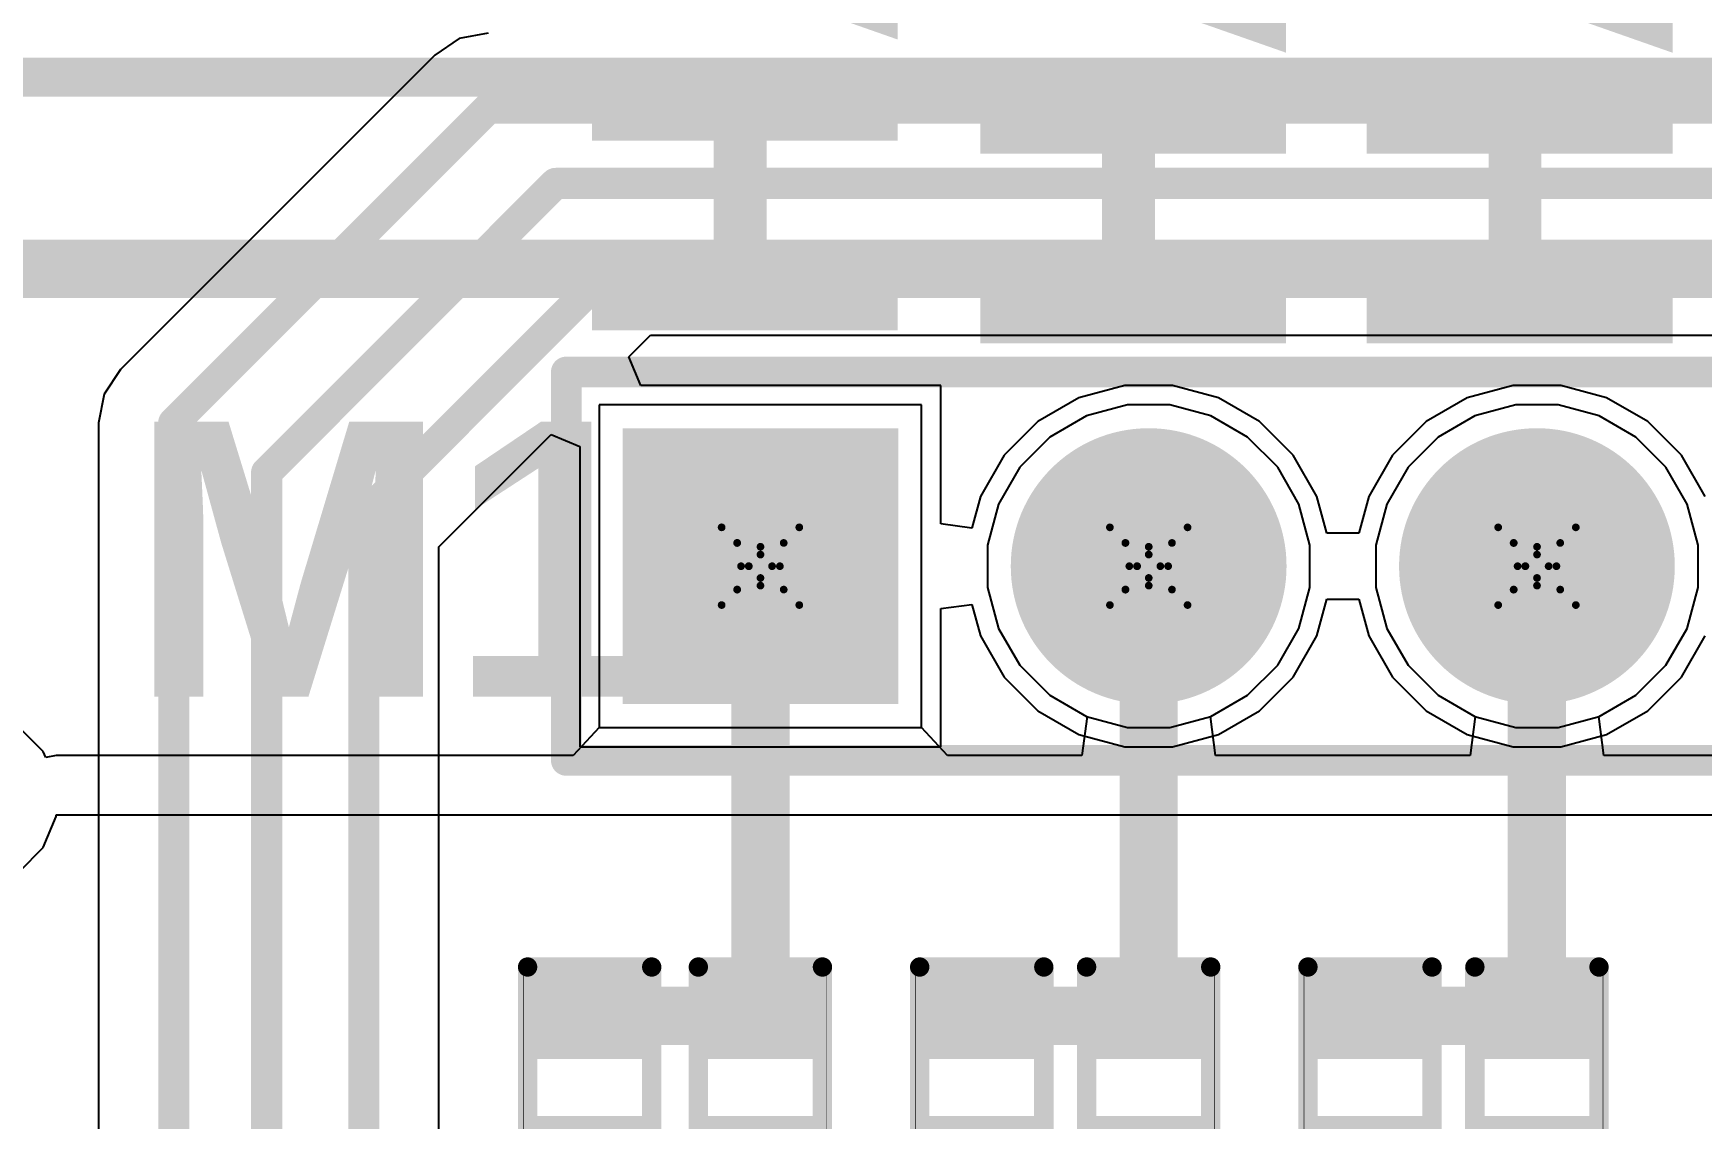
# Model space of a CAD drawing. Header units: inches. Extents: x 0 to 5379, y 0 to 5429.
# Drawn here: x 58.75 to 69.66, y 101.41 to 108.51 of the extents above; entities that cross this region are included whole.
import ezdxf

# ---------------------------------------------------------------- set-up
doc = ezdxf.new("R2010")
doc.units = ezdxf.units.IN
for name, color, linetype in [('Bottom Layer', 5, 'Continuous'), ('Bottom Solder', 6, 'Continuous'), ('Drill Drawing', 1, 'Continuous'), ('GND01', 16, 'Continuous'), ('GND02', 76, 'Continuous'), ('Multi-Layer', 9, 'Continuous'), ('Pad Holes', 156, 'Continuous'), ('PWR', 156, 'Continuous'), ('SIG 01', 90, 'Continuous'), ('Top Layer', 1, 'Continuous'), ('Top Overlay', 2, 'Continuous'), ('Top Paste', 8, 'Continuous'), ('Top Solder', 216, 'Continuous')]:
    doc.layers.add(name, color=color, linetype=linetype)
doc.styles.add('Arial_Bold', font='', dxfattribs={"height": 0.2})
doc.styles.get('Arial_Bold').set_extended_font_data('Arial', bold=True)

# ---------------------------------------------------------------- blocks, each defined once
blk = doc.blocks.new('R___0402_612')
at = {"layer": 'Top Layer'}
for points in [[(-0.699, -0.318), (-0.699, 0.318), (-0.241, 0.318), (-0.241, -0.318)], [(0.241, -0.318), (0.241, 0.318), (0.699, 0.318), (0.699, -0.318)]]:
    blk.add_hatch(color=1, dxfattribs=at).paths.add_polyline_path(points)
at = {"layer": 'Top Paste'}
for points in [[(-0.699, -0.318), (-0.699, 0.318), (-0.241, 0.318), (-0.241, -0.318)], [(0.241, -0.318), (0.241, 0.318), (0.699, 0.318), (0.699, -0.318)]]:
    blk.add_hatch(color=8, dxfattribs=at).paths.add_polyline_path(points)
at = {"layer": 'Top Solder'}
for points in [[(-0.754, -0.373), (-0.754, 0.373), (-0.186, 0.373), (-0.186, -0.373)], [(0.186, -0.373), (0.186, 0.373), (0.754, 0.373), (0.754, -0.373)]]:
    blk.add_hatch(color=216, dxfattribs=at).paths.add_polyline_path(points)
at = {"layer": 'Top Overlay'}
for points in [[(-0.787, 0.406, 0.127, 0.127, 0), (-0.787, -0.406, 0.127, 0.127, 0)], [(-0.787, 0.406, 0.127, 0.127, 0), (0.787, 0.406, 0.127, 0.127, 0)], [(0.787, 0.406, 0.127, 0.127, 0), (0.787, -0.406, 0.127, 0.127, 0)], [(-0.787, -0.406, 0.127, 0.127, 0), (0.787, -0.406, 0.127, 0.127, 0)], [(-0.813, -0.432, 0.00323, 0.00323, 0), (0.813, -0.432, 0.00323, 0.00323, 0)]]:
    blk.add_lwpolyline(points, format="xyseb", dxfattribs=at)
for points in [[(-0.819, 0.406, 0.0635, 0.0635, 1), (-0.756, 0.406, 0.0635, 0.0635, 1)], [(-0.819, 0.406, 0.0635, 0.0635, 1), (-0.756, 0.406, 0.0635, 0.0635, 1)], [(0.756, 0.406, 0.0635, 0.0635, 1), (0.819, 0.406, 0.0635, 0.0635, 1)], [(0.756, 0.406, 0.0635, 0.0635, 1), (0.819, 0.406, 0.0635, 0.0635, 1)], [(-0.819, -0.406, 0.0635, 0.0635, 1), (-0.756, -0.406, 0.0635, 0.0635, 1)], [(-0.819, -0.406, 0.0635, 0.0635, 1), (-0.756, -0.406, 0.0635, 0.0635, 1)], [(-0.814, -0.432, 0.00161, 0.00161, 1), (-0.812, -0.432, 0.00161, 0.00161, 1)], [(0.756, -0.406, 0.0635, 0.0635, 1), (0.819, -0.406, 0.0635, 0.0635, 1)], [(0.756, -0.406, 0.0635, 0.0635, 1), (0.819, -0.406, 0.0635, 0.0635, 1)], [(0.812, -0.432, 0.00161, 0.00161, 1), (0.814, -0.432, 0.00161, 0.00161, 1)]]:
    blk.add_lwpolyline(points, format="xyseb", close=True, dxfattribs=at)
blk = doc.blocks.new('R___0402_613')
at = {"layer": 'Top Layer'}
for points in [[(-0.699, -0.318), (-0.699, 0.318), (-0.241, 0.318), (-0.241, -0.318)], [(0.241, -0.318), (0.241, 0.318), (0.699, 0.318), (0.699, -0.318)]]:
    blk.add_hatch(color=1, dxfattribs=at).paths.add_polyline_path(points)
at = {"layer": 'Top Paste'}
for points in [[(-0.699, -0.318), (-0.699, 0.318), (-0.241, 0.318), (-0.241, -0.318)], [(0.241, -0.318), (0.241, 0.318), (0.699, 0.318), (0.699, -0.318)]]:
    blk.add_hatch(color=8, dxfattribs=at).paths.add_polyline_path(points)
at = {"layer": 'Top Solder'}
for points in [[(-0.754, -0.373), (-0.754, 0.373), (-0.186, 0.373), (-0.186, -0.373)], [(0.186, -0.373), (0.186, 0.373), (0.754, 0.373), (0.754, -0.373)]]:
    blk.add_hatch(color=216, dxfattribs=at).paths.add_polyline_path(points)
at = {"layer": 'Top Overlay'}
for points in [[(-0.787, 0.406, 0.127, 0.127, 0), (-0.787, -0.406, 0.127, 0.127, 0)], [(-0.787, 0.406, 0.127, 0.127, 0), (0.787, 0.406, 0.127, 0.127, 0)], [(0.787, 0.406, 0.127, 0.127, 0), (0.787, -0.406, 0.127, 0.127, 0)], [(-0.787, -0.406, 0.127, 0.127, 0), (0.787, -0.406, 0.127, 0.127, 0)], [(-0.813, -0.432, 0.00323, 0.00323, 0), (0.813, -0.432, 0.00323, 0.00323, 0)]]:
    blk.add_lwpolyline(points, format="xyseb", dxfattribs=at)
for points in [[(-0.819, 0.406, 0.0635, 0.0635, 1), (-0.756, 0.406, 0.0635, 0.0635, 1)], [(-0.819, 0.406, 0.0635, 0.0635, 1), (-0.756, 0.406, 0.0635, 0.0635, 1)], [(0.756, 0.406, 0.0635, 0.0635, 1), (0.819, 0.406, 0.0635, 0.0635, 1)], [(0.756, 0.406, 0.0635, 0.0635, 1), (0.819, 0.406, 0.0635, 0.0635, 1)], [(-0.819, -0.406, 0.0635, 0.0635, 1), (-0.756, -0.406, 0.0635, 0.0635, 1)], [(-0.819, -0.406, 0.0635, 0.0635, 1), (-0.756, -0.406, 0.0635, 0.0635, 1)], [(-0.814, -0.432, 0.00161, 0.00161, 1), (-0.812, -0.432, 0.00161, 0.00161, 1)], [(0.756, -0.406, 0.0635, 0.0635, 1), (0.819, -0.406, 0.0635, 0.0635, 1)], [(0.756, -0.406, 0.0635, 0.0635, 1), (0.819, -0.406, 0.0635, 0.0635, 1)], [(0.812, -0.432, 0.00161, 0.00161, 1), (0.814, -0.432, 0.00161, 0.00161, 1)]]:
    blk.add_lwpolyline(points, format="xyseb", close=True, dxfattribs=at)
blk = doc.blocks.new('R___0402_615')
at = {"layer": 'Top Layer'}
for points in [[(-0.699, -0.318), (-0.699, 0.318), (-0.241, 0.318), (-0.241, -0.318)], [(0.241, -0.318), (0.241, 0.318), (0.699, 0.318), (0.699, -0.318)]]:
    blk.add_hatch(color=1, dxfattribs=at).paths.add_polyline_path(points)
at = {"layer": 'Top Paste'}
for points in [[(-0.699, -0.318), (-0.699, 0.318), (-0.241, 0.318), (-0.241, -0.318)], [(0.241, -0.318), (0.241, 0.318), (0.699, 0.318), (0.699, -0.318)]]:
    blk.add_hatch(color=8, dxfattribs=at).paths.add_polyline_path(points)
at = {"layer": 'Top Solder'}
for points in [[(-0.754, -0.373), (-0.754, 0.373), (-0.186, 0.373), (-0.186, -0.373)], [(0.186, -0.373), (0.186, 0.373), (0.754, 0.373), (0.754, -0.373)]]:
    blk.add_hatch(color=216, dxfattribs=at).paths.add_polyline_path(points)
at = {"layer": 'Top Overlay'}
for points in [[(-0.787, 0.406, 0.127, 0.127, 0), (-0.787, -0.406, 0.127, 0.127, 0)], [(-0.787, 0.406, 0.127, 0.127, 0), (0.787, 0.406, 0.127, 0.127, 0)], [(0.787, 0.406, 0.127, 0.127, 0), (0.787, -0.406, 0.127, 0.127, 0)], [(-0.787, -0.406, 0.127, 0.127, 0), (0.787, -0.406, 0.127, 0.127, 0)], [(-0.813, -0.432, 0.00323, 0.00323, 0), (0.813, -0.432, 0.00323, 0.00323, 0)]]:
    blk.add_lwpolyline(points, format="xyseb", dxfattribs=at)
for points in [[(-0.819, 0.406, 0.0635, 0.0635, 1), (-0.756, 0.406, 0.0635, 0.0635, 1)], [(-0.819, 0.406, 0.0635, 0.0635, 1), (-0.756, 0.406, 0.0635, 0.0635, 1)], [(0.756, 0.406, 0.0635, 0.0635, 1), (0.819, 0.406, 0.0635, 0.0635, 1)], [(0.756, 0.406, 0.0635, 0.0635, 1), (0.819, 0.406, 0.0635, 0.0635, 1)], [(-0.819, -0.406, 0.0635, 0.0635, 1), (-0.756, -0.406, 0.0635, 0.0635, 1)], [(-0.819, -0.406, 0.0635, 0.0635, 1), (-0.756, -0.406, 0.0635, 0.0635, 1)], [(-0.814, -0.432, 0.00161, 0.00161, 1), (-0.812, -0.432, 0.00161, 0.00161, 1)], [(0.756, -0.406, 0.0635, 0.0635, 1), (0.819, -0.406, 0.0635, 0.0635, 1)], [(0.756, -0.406, 0.0635, 0.0635, 1), (0.819, -0.406, 0.0635, 0.0635, 1)], [(0.812, -0.432, 0.00161, 0.00161, 1), (0.814, -0.432, 0.00161, 0.00161, 1)]]:
    blk.add_lwpolyline(points, format="xyseb", close=True, dxfattribs=at)
blk = doc.blocks.new('R___0402_617')
at = {"layer": 'Top Layer'}
for points in [[(-0.699, -0.318), (-0.699, 0.317), (-0.241, 0.317), (-0.241, -0.318)], [(0.241, -0.318), (0.241, 0.317), (0.699, 0.317), (0.699, -0.318)]]:
    blk.add_hatch(color=1, dxfattribs=at).paths.add_polyline_path(points)
at = {"layer": 'Top Paste'}
for points in [[(-0.699, -0.318), (-0.699, 0.317), (-0.241, 0.317), (-0.241, -0.318)], [(0.241, -0.318), (0.241, 0.317), (0.699, 0.317), (0.699, -0.318)]]:
    blk.add_hatch(color=8, dxfattribs=at).paths.add_polyline_path(points)
at = {"layer": 'Top Solder'}
for points in [[(-0.754, -0.373), (-0.754, 0.373), (-0.186, 0.373), (-0.186, -0.373)], [(0.186, -0.373), (0.186, 0.373), (0.754, 0.373), (0.754, -0.373)]]:
    blk.add_hatch(color=216, dxfattribs=at).paths.add_polyline_path(points)
at = {"layer": 'Top Overlay'}
for points in [[(-0.787, -0.406, 0.127, 0.127, 0), (-0.787, 0.406, 0.127, 0.127, 0)], [(0.787, 0.406, 0.127, 0.127, 0), (-0.787, 0.406, 0.127, 0.127, 0)], [(0.787, -0.406, 0.127, 0.127, 0), (0.787, 0.406, 0.127, 0.127, 0)], [(0.787, -0.406, 0.127, 0.127, 0), (-0.787, -0.406, 0.127, 0.127, 0)], [(0.813, -0.432, 0.00323, 0.00323, 0), (-0.813, -0.432, 0.00323, 0.00323, 0)]]:
    blk.add_lwpolyline(points, format="xyseb", dxfattribs=at)
for points in [[(-0.819, 0.406, 0.0635, 0.0635, 1), (-0.756, 0.406, 0.0635, 0.0635, 1)], [(-0.819, 0.406, 0.0635, 0.0635, 1), (-0.756, 0.406, 0.0635, 0.0635, 1)], [(0.756, 0.406, 0.0635, 0.0635, 1), (0.819, 0.406, 0.0635, 0.0635, 1)], [(0.756, 0.406, 0.0635, 0.0635, 1), (0.819, 0.406, 0.0635, 0.0635, 1)], [(-0.819, -0.406, 0.0635, 0.0635, 1), (-0.756, -0.406, 0.0635, 0.0635, 1)], [(-0.819, -0.406, 0.0635, 0.0635, 1), (-0.756, -0.406, 0.0635, 0.0635, 1)], [(-0.814, -0.432, 0.00161, 0.00161, 1), (-0.812, -0.432, 0.00161, 0.00161, 1)], [(0.756, -0.406, 0.0635, 0.0635, 1), (0.819, -0.406, 0.0635, 0.0635, 1)], [(0.756, -0.406, 0.0635, 0.0635, 1), (0.819, -0.406, 0.0635, 0.0635, 1)], [(0.812, -0.432, 0.00161, 0.00161, 1), (0.814, -0.432, 0.00161, 0.00161, 1)]]:
    blk.add_lwpolyline(points, format="xyseb", close=True, dxfattribs=at)
blk = doc.blocks.new('R___0402_618')
at = {"layer": 'Top Layer'}
for points in [[(-0.699, -0.318), (-0.699, 0.317), (-0.241, 0.317), (-0.241, -0.318)], [(0.241, -0.318), (0.241, 0.317), (0.699, 0.317), (0.699, -0.318)]]:
    blk.add_hatch(color=1, dxfattribs=at).paths.add_polyline_path(points)
at = {"layer": 'Top Paste'}
for points in [[(-0.699, -0.318), (-0.699, 0.317), (-0.241, 0.317), (-0.241, -0.318)], [(0.241, -0.318), (0.241, 0.317), (0.699, 0.317), (0.699, -0.318)]]:
    blk.add_hatch(color=8, dxfattribs=at).paths.add_polyline_path(points)
at = {"layer": 'Top Solder'}
for points in [[(-0.754, -0.373), (-0.754, 0.373), (-0.186, 0.373), (-0.186, -0.373)], [(0.186, -0.373), (0.186, 0.373), (0.754, 0.373), (0.754, -0.373)]]:
    blk.add_hatch(color=216, dxfattribs=at).paths.add_polyline_path(points)
at = {"layer": 'Top Overlay'}
for points in [[(-0.787, -0.406, 0.127, 0.127, 0), (-0.787, 0.406, 0.127, 0.127, 0)], [(0.787, 0.406, 0.127, 0.127, 0), (-0.787, 0.406, 0.127, 0.127, 0)], [(0.787, -0.406, 0.127, 0.127, 0), (0.787, 0.406, 0.127, 0.127, 0)], [(0.787, -0.406, 0.127, 0.127, 0), (-0.787, -0.406, 0.127, 0.127, 0)], [(0.813, -0.432, 0.00323, 0.00323, 0), (-0.813, -0.432, 0.00323, 0.00323, 0)]]:
    blk.add_lwpolyline(points, format="xyseb", dxfattribs=at)
for points in [[(-0.819, 0.406, 0.0635, 0.0635, 1), (-0.756, 0.406, 0.0635, 0.0635, 1)], [(-0.819, 0.406, 0.0635, 0.0635, 1), (-0.756, 0.406, 0.0635, 0.0635, 1)], [(0.756, 0.406, 0.0635, 0.0635, 1), (0.819, 0.406, 0.0635, 0.0635, 1)], [(0.756, 0.406, 0.0635, 0.0635, 1), (0.819, 0.406, 0.0635, 0.0635, 1)], [(-0.819, -0.406, 0.0635, 0.0635, 1), (-0.756, -0.406, 0.0635, 0.0635, 1)], [(-0.819, -0.406, 0.0635, 0.0635, 1), (-0.756, -0.406, 0.0635, 0.0635, 1)], [(-0.814, -0.432, 0.00161, 0.00161, 1), (-0.812, -0.432, 0.00161, 0.00161, 1)], [(0.756, -0.406, 0.0635, 0.0635, 1), (0.819, -0.406, 0.0635, 0.0635, 1)], [(0.756, -0.406, 0.0635, 0.0635, 1), (0.819, -0.406, 0.0635, 0.0635, 1)], [(0.812, -0.432, 0.00161, 0.00161, 1), (0.814, -0.432, 0.00161, 0.00161, 1)]]:
    blk.add_lwpolyline(points, format="xyseb", close=True, dxfattribs=at)
blk = doc.blocks.new('R___0402_619')
at = {"layer": 'Top Layer'}
for points in [[(-0.699, -0.318), (-0.699, 0.317), (-0.241, 0.317), (-0.241, -0.318)], [(0.241, -0.318), (0.241, 0.317), (0.699, 0.317), (0.699, -0.318)]]:
    blk.add_hatch(color=1, dxfattribs=at).paths.add_polyline_path(points)
at = {"layer": 'Top Paste'}
for points in [[(-0.699, -0.318), (-0.699, 0.317), (-0.241, 0.317), (-0.241, -0.318)], [(0.241, -0.318), (0.241, 0.317), (0.699, 0.317), (0.699, -0.318)]]:
    blk.add_hatch(color=8, dxfattribs=at).paths.add_polyline_path(points)
at = {"layer": 'Top Solder'}
for points in [[(-0.754, -0.373), (-0.754, 0.373), (-0.186, 0.373), (-0.186, -0.373)], [(0.186, -0.373), (0.186, 0.373), (0.754, 0.373), (0.754, -0.373)]]:
    blk.add_hatch(color=216, dxfattribs=at).paths.add_polyline_path(points)
at = {"layer": 'Top Overlay'}
for points in [[(-0.787, -0.406, 0.127, 0.127, 0), (-0.787, 0.406, 0.127, 0.127, 0)], [(0.787, 0.406, 0.127, 0.127, 0), (-0.787, 0.406, 0.127, 0.127, 0)], [(0.787, -0.406, 0.127, 0.127, 0), (0.787, 0.406, 0.127, 0.127, 0)], [(0.787, -0.406, 0.127, 0.127, 0), (-0.787, -0.406, 0.127, 0.127, 0)], [(0.813, -0.432, 0.00323, 0.00323, 0), (-0.813, -0.432, 0.00323, 0.00323, 0)]]:
    blk.add_lwpolyline(points, format="xyseb", dxfattribs=at)
for points in [[(-0.819, 0.406, 0.0635, 0.0635, 1), (-0.756, 0.406, 0.0635, 0.0635, 1)], [(-0.819, 0.406, 0.0635, 0.0635, 1), (-0.756, 0.406, 0.0635, 0.0635, 1)], [(0.756, 0.406, 0.0635, 0.0635, 1), (0.819, 0.406, 0.0635, 0.0635, 1)], [(0.756, 0.406, 0.0635, 0.0635, 1), (0.819, 0.406, 0.0635, 0.0635, 1)], [(-0.819, -0.406, 0.0635, 0.0635, 1), (-0.756, -0.406, 0.0635, 0.0635, 1)], [(-0.819, -0.406, 0.0635, 0.0635, 1), (-0.756, -0.406, 0.0635, 0.0635, 1)], [(-0.814, -0.432, 0.00161, 0.00161, 1), (-0.812, -0.432, 0.00161, 0.00161, 1)], [(0.756, -0.406, 0.0635, 0.0635, 1), (0.819, -0.406, 0.0635, 0.0635, 1)], [(0.756, -0.406, 0.0635, 0.0635, 1), (0.819, -0.406, 0.0635, 0.0635, 1)], [(0.812, -0.432, 0.00161, 0.00161, 1), (0.814, -0.432, 0.00161, 0.00161, 1)]]:
    blk.add_lwpolyline(points, format="xyseb", close=True, dxfattribs=at)
blk = doc.blocks.new('HDR1X5__822')
at = {"layer": 'Bottom Layer'}
blk.add_hatch(color=5, dxfattribs=at).paths.add_polyline_path([(-0.8, 0.8), (0.8, 0.8), (0.8, -0.8), (-0.8, -0.8)])
h = blk.add_hatch(color=5, dxfattribs=at)
edge = h.paths.add_edge_path()
edge.add_arc((2.54, 0), 0.8, 0, 360)
h = blk.add_hatch(color=5, dxfattribs=at)
edge = h.paths.add_edge_path()
edge.add_arc((5.08, 0), 0.8, 0, 360)
at = {"layer": 'Bottom Solder'}
blk.add_hatch(color=6, dxfattribs=at).paths.add_polyline_path([(-0.902, 0.902), (0.902, 0.902), (0.902, -0.902), (-0.902, -0.902)])
h = blk.add_hatch(color=6, dxfattribs=at)
edge = h.paths.add_edge_path()
edge.add_arc((2.54, 0), 0.902, 0, 360)
h = blk.add_hatch(color=6, dxfattribs=at)
edge = h.paths.add_edge_path()
edge.add_arc((5.08, 0), 0.902, 0, 360)
at = {"layer": 'GND01'}
blk.add_hatch(color=16, dxfattribs=at).paths.add_polyline_path([(-0.8, 0.8), (0.8, 0.8), (0.8, -0.8), (-0.8, -0.8)])
h = blk.add_hatch(color=16, dxfattribs=at)
edge = h.paths.add_edge_path()
edge.add_arc((2.54, 0), 0.8, 0, 360)
h = blk.add_hatch(color=16, dxfattribs=at)
edge = h.paths.add_edge_path()
edge.add_arc((5.08, 0), 0.8, 0, 360)
at = {"layer": 'GND02'}
blk.add_hatch(color=76, dxfattribs=at).paths.add_polyline_path([(-0.8, 0.8), (0.8, 0.8), (0.8, -0.8), (-0.8, -0.8)])
h = blk.add_hatch(color=76, dxfattribs=at)
edge = h.paths.add_edge_path()
edge.add_arc((2.54, 0), 0.8, 0, 360)
h = blk.add_hatch(color=76, dxfattribs=at)
edge = h.paths.add_edge_path()
edge.add_arc((5.08, 0), 0.8, 0, 360)
at = {"layer": 'Multi-Layer'}
blk.add_hatch(color=9, dxfattribs=at).paths.add_polyline_path([(-0.8, 0.8), (0.8, 0.8), (0.8, -0.8), (-0.8, -0.8)])
h = blk.add_hatch(color=9, dxfattribs=at)
edge = h.paths.add_edge_path()
edge.add_arc((2.54, 0), 0.8, 0, 360)
h = blk.add_hatch(color=9, dxfattribs=at)
edge = h.paths.add_edge_path()
edge.add_arc((5.08, 0), 0.8, 0, 360)
at = {"layer": 'Pad Holes'}
h = blk.add_hatch(color=7, dxfattribs=at)
edge = h.paths.add_edge_path()
edge.add_arc((0, 0), 0.475, 0, 360)
h = blk.add_hatch(color=7, dxfattribs=at)
edge = h.paths.add_edge_path()
edge.add_arc((2.54, 0), 0.475, 0, 360)
h = blk.add_hatch(color=7, dxfattribs=at)
edge = h.paths.add_edge_path()
edge.add_arc((5.08, 0), 0.475, 0, 360)
at = {"layer": 'PWR'}
blk.add_hatch(color=156, dxfattribs=at).paths.add_polyline_path([(-0.8, 0.8), (0.8, 0.8), (0.8, -0.8), (-0.8, -0.8)])
h = blk.add_hatch(color=156, dxfattribs=at)
edge = h.paths.add_edge_path()
edge.add_arc((2.54, 0), 0.8, 0, 360)
h = blk.add_hatch(color=156, dxfattribs=at)
edge = h.paths.add_edge_path()
edge.add_arc((5.08, 0), 0.8, 0, 360)
at = {"layer": 'SIG 01'}
blk.add_hatch(color=90, dxfattribs=at).paths.add_polyline_path([(-0.8, 0.8), (0.8, 0.8), (0.8, -0.8), (-0.8, -0.8)])
h = blk.add_hatch(color=90, dxfattribs=at)
edge = h.paths.add_edge_path()
edge.add_arc((2.54, 0), 0.8, 0, 360)
h = blk.add_hatch(color=90, dxfattribs=at)
edge = h.paths.add_edge_path()
edge.add_arc((5.08, 0), 0.8, 0, 360)
at = {"layer": 'Top Layer'}
blk.add_hatch(color=1, dxfattribs=at).paths.add_polyline_path([(-0.8, 0.8), (0.8, 0.8), (0.8, -0.8), (-0.8, -0.8)])
h = blk.add_hatch(color=1, dxfattribs=at)
edge = h.paths.add_edge_path()
edge.add_arc((2.54, 0), 0.8, 0, 360)
h = blk.add_hatch(color=1, dxfattribs=at)
edge = h.paths.add_edge_path()
edge.add_arc((5.08, 0), 0.8, 0, 360)
at = {"layer": 'Top Solder'}
blk.add_hatch(color=216, dxfattribs=at).paths.add_polyline_path([(-0.902, 0.902), (0.902, 0.902), (0.902, -0.902), (-0.902, -0.902)])
h = blk.add_hatch(color=216, dxfattribs=at)
edge = h.paths.add_edge_path()
edge.add_arc((2.54, 0), 0.902, 0, 360)
h = blk.add_hatch(color=216, dxfattribs=at)
edge = h.paths.add_edge_path()
edge.add_arc((5.08, 0), 0.902, 0, 360)
at = {"layer": 'Top Overlay'}
for points in [[(-1.27, -1.27, 0.2, 0.2, 0), (-1.27, 1.27, 0.2, 0.2, 0)], [(-1.27, 1.27, 0.2, 0.2, 0), (11.43, 1.27, 0.2, 0.2, 0)], [(-1.27, -1.27, 0.2, 0.2, 0), (11.43, -1.27, 0.2, 0.2, 0)]]:
    blk.add_lwpolyline(points, format="xyseb", dxfattribs=at)
for points in [[(-1.32, 1.27, 0.1, 0.1, 1), (-1.22, 1.27, 0.1, 0.1, 1)], [(-1.32, 1.27, 0.1, 0.1, 1), (-1.22, 1.27, 0.1, 0.1, 1)], [(-1.32, -1.27, 0.1, 0.1, 1), (-1.22, -1.27, 0.1, 0.1, 1)], [(-1.32, -1.27, 0.1, 0.1, 1), (-1.22, -1.27, 0.1, 0.1, 1)]]:
    blk.add_lwpolyline(points, format="xyseb", close=True, dxfattribs=at)

msp = doc.modelspace()

# ---------------------------------------------------------------- linework, layer by layer
at = {"layer": 'Bottom Layer'}
for p, q in [((64.558, 106.08), (62.45, 106.08)), ((62.45, 106.08), (62.45, 103.972)), ((64.558, 103.972), (64.558, 106.08)), ((65.637, 106.008), (65.397, 105.869)), ((65.905, 106.08), (65.637, 106.008)), ((66.183, 106.08), (65.905, 106.08)), ((66.451, 106.008), (66.183, 106.08)), ((66.691, 105.869), (66.451, 106.008)), ((68.177, 106.008), (67.937, 105.869)), ((68.445, 106.08), (68.177, 106.008)), ((68.723, 106.08), (68.445, 106.08)), ((68.991, 106.008), (68.723, 106.08)), ((69.231, 105.869), (68.991, 106.008)), ((65.397, 105.869), (65.201, 105.673)), ((66.888, 105.673), (66.691, 105.869)), ((67.937, 105.869), (67.741, 105.673)), ((69.428, 105.673), (69.231, 105.869)), ((65.201, 105.673), (65.062, 105.432)), ((67.026, 105.432), (66.888, 105.673)), ((67.741, 105.673), (67.602, 105.432)), ((69.566, 105.432), (69.428, 105.673)), ((65.062, 105.432), (64.99, 105.164)), ((67.098, 105.164), (67.026, 105.432)), ((67.602, 105.432), (67.53, 105.164)), ((69.638, 105.164), (69.566, 105.432)), ((64.99, 105.164), (64.99, 104.887)), ((67.098, 104.887), (67.098, 105.164)), ((67.53, 105.164), (67.53, 104.887)), ((69.638, 104.887), (69.638, 105.164)), ((64.99, 104.887), (65.062, 104.619)), ((67.026, 104.619), (67.098, 104.887)), ((67.53, 104.887), (67.602, 104.619)), ((69.566, 104.619), (69.638, 104.887)), ((65.062, 104.619), (65.201, 104.378)), ((66.888, 104.378), (67.026, 104.619)), ((67.602, 104.619), (67.741, 104.378)), ((69.428, 104.378), (69.566, 104.619)), ((65.201, 104.378), (65.397, 104.182)), ((66.691, 104.182), (66.888, 104.378)), ((67.741, 104.378), (67.937, 104.182)), ((69.231, 104.182), (69.428, 104.378)), ((65.397, 104.182), (65.637, 104.043)), ((66.451, 104.043), (66.691, 104.182)), ((67.937, 104.182), (68.177, 104.043)), ((68.991, 104.043), (69.231, 104.182)), ((65.637, 104.043), (65.905, 103.972)), ((66.183, 103.972), (66.451, 104.043)), ((68.177, 104.043), (68.445, 103.972)), ((68.723, 103.972), (68.991, 104.043)), ((62.45, 103.972), (64.558, 103.972)), ((65.905, 103.972), (66.183, 103.972)), ((68.445, 103.972), (68.723, 103.972))]:
    msp.add_line(p, q, dxfattribs=at)
at = {"layer": 'Drill Drawing'}
for points in [[(63.25, 105.28, 0.0508, 0.0508, 0), (63.504, 105.153, 0.0508, 0.0508, 0)], [(63.25, 105.28, 0.0508, 0.0508, 0), (63.377, 105.026, 0.0508, 0.0508, 0)], [(63.504, 105.153, 0.0508, 0.0508, 0), (63.758, 105.28, 0.0508, 0.0508, 0)], [(63.631, 105.026, 0.0508, 0.0508, 0), (63.758, 105.28, 0.0508, 0.0508, 0)], [(65.79, 105.28, 0.0508, 0.0508, 0), (66.044, 105.153, 0.0508, 0.0508, 0)], [(65.79, 105.28, 0.0508, 0.0508, 0), (65.917, 105.026, 0.0508, 0.0508, 0)], [(66.044, 105.153, 0.0508, 0.0508, 0), (66.298, 105.28, 0.0508, 0.0508, 0)], [(66.171, 105.026, 0.0508, 0.0508, 0), (66.298, 105.28, 0.0508, 0.0508, 0)], [(68.33, 105.28, 0.0508, 0.0508, 0), (68.584, 105.153, 0.0508, 0.0508, 0)], [(68.33, 105.28, 0.0508, 0.0508, 0), (68.457, 105.026, 0.0508, 0.0508, 0)], [(68.584, 105.153, 0.0508, 0.0508, 0), (68.838, 105.28, 0.0508, 0.0508, 0)], [(68.711, 105.026, 0.0508, 0.0508, 0), (68.838, 105.28, 0.0508, 0.0508, 0)], [(63.352, 105.178, 0.0508, 0.0508, 0), (63.504, 105.102, 0.0508, 0.0508, 0)], [(63.352, 105.178, 0.0508, 0.0508, 0), (63.428, 105.026, 0.0508, 0.0508, 0)], [(63.504, 105.102, 0.0508, 0.0508, 0), (63.657, 105.178, 0.0508, 0.0508, 0)], [(63.58, 105.026, 0.0508, 0.0508, 0), (63.657, 105.178, 0.0508, 0.0508, 0)], [(65.892, 105.178, 0.0508, 0.0508, 0), (66.044, 105.102, 0.0508, 0.0508, 0)], [(65.892, 105.178, 0.0508, 0.0508, 0), (65.968, 105.026, 0.0508, 0.0508, 0)], [(66.044, 105.102, 0.0508, 0.0508, 0), (66.197, 105.178, 0.0508, 0.0508, 0)], [(66.12, 105.026, 0.0508, 0.0508, 0), (66.197, 105.178, 0.0508, 0.0508, 0)], [(68.432, 105.178, 0.0508, 0.0508, 0), (68.584, 105.102, 0.0508, 0.0508, 0)], [(68.432, 105.178, 0.0508, 0.0508, 0), (68.508, 105.026, 0.0508, 0.0508, 0)], [(68.584, 105.102, 0.0508, 0.0508, 0), (68.737, 105.178, 0.0508, 0.0508, 0)], [(68.66, 105.026, 0.0508, 0.0508, 0), (68.737, 105.178, 0.0508, 0.0508, 0)], [(63.25, 104.772, 0.0508, 0.0508, 0), (63.377, 105.026, 0.0508, 0.0508, 0)], [(63.352, 104.873, 0.0508, 0.0508, 0), (63.428, 105.026, 0.0508, 0.0508, 0)], [(63.58, 105.026, 0.0508, 0.0508, 0), (63.657, 104.873, 0.0508, 0.0508, 0)], [(63.631, 105.026, 0.0508, 0.0508, 0), (63.758, 104.772, 0.0508, 0.0508, 0)], [(65.79, 104.772, 0.0508, 0.0508, 0), (65.917, 105.026, 0.0508, 0.0508, 0)], [(65.892, 104.873, 0.0508, 0.0508, 0), (65.968, 105.026, 0.0508, 0.0508, 0)], [(66.12, 105.026, 0.0508, 0.0508, 0), (66.197, 104.873, 0.0508, 0.0508, 0)], [(66.171, 105.026, 0.0508, 0.0508, 0), (66.298, 104.772, 0.0508, 0.0508, 0)], [(68.33, 104.772, 0.0508, 0.0508, 0), (68.457, 105.026, 0.0508, 0.0508, 0)], [(68.432, 104.873, 0.0508, 0.0508, 0), (68.508, 105.026, 0.0508, 0.0508, 0)], [(68.66, 105.026, 0.0508, 0.0508, 0), (68.737, 104.873, 0.0508, 0.0508, 0)], [(68.711, 105.026, 0.0508, 0.0508, 0), (68.838, 104.772, 0.0508, 0.0508, 0)], [(63.25, 104.772, 0.0508, 0.0508, 0), (63.504, 104.899, 0.0508, 0.0508, 0)], [(63.352, 104.873, 0.0508, 0.0508, 0), (63.504, 104.949, 0.0508, 0.0508, 0)], [(63.504, 104.949, 0.0508, 0.0508, 0), (63.657, 104.873, 0.0508, 0.0508, 0)], [(63.504, 104.899, 0.0508, 0.0508, 0), (63.758, 104.772, 0.0508, 0.0508, 0)], [(65.79, 104.772, 0.0508, 0.0508, 0), (66.044, 104.899, 0.0508, 0.0508, 0)], [(65.892, 104.873, 0.0508, 0.0508, 0), (66.044, 104.949, 0.0508, 0.0508, 0)], [(66.044, 104.949, 0.0508, 0.0508, 0), (66.197, 104.873, 0.0508, 0.0508, 0)], [(66.044, 104.899, 0.0508, 0.0508, 0), (66.298, 104.772, 0.0508, 0.0508, 0)], [(68.33, 104.772, 0.0508, 0.0508, 0), (68.584, 104.899, 0.0508, 0.0508, 0)], [(68.432, 104.873, 0.0508, 0.0508, 0), (68.584, 104.949, 0.0508, 0.0508, 0)], [(68.584, 104.949, 0.0508, 0.0508, 0), (68.737, 104.873, 0.0508, 0.0508, 0)], [(68.584, 104.899, 0.0508, 0.0508, 0), (68.838, 104.772, 0.0508, 0.0508, 0)]]:
    msp.add_lwpolyline(points, format="xyseb", dxfattribs=at)
for points in [[(63.238, 105.28, 0.0254, 0.0254, 1), (63.263, 105.28, 0.0254, 0.0254, 1)], [(63.238, 105.28, 0.0254, 0.0254, 1), (63.263, 105.28, 0.0254, 0.0254, 1)], [(63.746, 105.28, 0.0254, 0.0254, 1), (63.771, 105.28, 0.0254, 0.0254, 1)], [(63.746, 105.28, 0.0254, 0.0254, 1), (63.771, 105.28, 0.0254, 0.0254, 1)], [(65.778, 105.28, 0.0254, 0.0254, 1), (65.803, 105.28, 0.0254, 0.0254, 1)], [(65.778, 105.28, 0.0254, 0.0254, 1), (65.803, 105.28, 0.0254, 0.0254, 1)], [(66.286, 105.28, 0.0254, 0.0254, 1), (66.311, 105.28, 0.0254, 0.0254, 1)], [(66.286, 105.28, 0.0254, 0.0254, 1), (66.311, 105.28, 0.0254, 0.0254, 1)], [(68.318, 105.28, 0.0254, 0.0254, 1), (68.343, 105.28, 0.0254, 0.0254, 1)], [(68.318, 105.28, 0.0254, 0.0254, 1), (68.343, 105.28, 0.0254, 0.0254, 1)], [(68.826, 105.28, 0.0254, 0.0254, 1), (68.851, 105.28, 0.0254, 0.0254, 1)], [(68.826, 105.28, 0.0254, 0.0254, 1), (68.851, 105.28, 0.0254, 0.0254, 1)], [(63.339, 105.178, 0.0254, 0.0254, 1), (63.365, 105.178, 0.0254, 0.0254, 1)], [(63.339, 105.178, 0.0254, 0.0254, 1), (63.365, 105.178, 0.0254, 0.0254, 1)], [(63.492, 105.153, 0.0254, 0.0254, 1), (63.517, 105.153, 0.0254, 0.0254, 1)], [(63.492, 105.153, 0.0254, 0.0254, 1), (63.517, 105.153, 0.0254, 0.0254, 1)], [(63.492, 105.102, 0.0254, 0.0254, 1), (63.517, 105.102, 0.0254, 0.0254, 1)], [(63.492, 105.102, 0.0254, 0.0254, 1), (63.517, 105.102, 0.0254, 0.0254, 1)], [(63.644, 105.178, 0.0254, 0.0254, 1), (63.669, 105.178, 0.0254, 0.0254, 1)], [(63.644, 105.178, 0.0254, 0.0254, 1), (63.669, 105.178, 0.0254, 0.0254, 1)], [(65.879, 105.178, 0.0254, 0.0254, 1), (65.905, 105.178, 0.0254, 0.0254, 1)], [(65.879, 105.178, 0.0254, 0.0254, 1), (65.905, 105.178, 0.0254, 0.0254, 1)], [(66.032, 105.153, 0.0254, 0.0254, 1), (66.057, 105.153, 0.0254, 0.0254, 1)], [(66.032, 105.153, 0.0254, 0.0254, 1), (66.057, 105.153, 0.0254, 0.0254, 1)], [(66.032, 105.102, 0.0254, 0.0254, 1), (66.057, 105.102, 0.0254, 0.0254, 1)], [(66.032, 105.102, 0.0254, 0.0254, 1), (66.057, 105.102, 0.0254, 0.0254, 1)], [(66.184, 105.178, 0.0254, 0.0254, 1), (66.209, 105.178, 0.0254, 0.0254, 1)], [(66.184, 105.178, 0.0254, 0.0254, 1), (66.209, 105.178, 0.0254, 0.0254, 1)], [(68.419, 105.178, 0.0254, 0.0254, 1), (68.445, 105.178, 0.0254, 0.0254, 1)], [(68.419, 105.178, 0.0254, 0.0254, 1), (68.445, 105.178, 0.0254, 0.0254, 1)], [(68.572, 105.153, 0.0254, 0.0254, 1), (68.597, 105.153, 0.0254, 0.0254, 1)], [(68.572, 105.153, 0.0254, 0.0254, 1), (68.597, 105.153, 0.0254, 0.0254, 1)], [(68.572, 105.102, 0.0254, 0.0254, 1), (68.597, 105.102, 0.0254, 0.0254, 1)], [(68.572, 105.102, 0.0254, 0.0254, 1), (68.597, 105.102, 0.0254, 0.0254, 1)], [(68.724, 105.178, 0.0254, 0.0254, 1), (68.749, 105.178, 0.0254, 0.0254, 1)], [(68.724, 105.178, 0.0254, 0.0254, 1), (68.749, 105.178, 0.0254, 0.0254, 1)], [(63.365, 105.026, 0.0254, 0.0254, 1), (63.39, 105.026, 0.0254, 0.0254, 1)], [(63.365, 105.026, 0.0254, 0.0254, 1), (63.39, 105.026, 0.0254, 0.0254, 1)], [(63.415, 105.026, 0.0254, 0.0254, 1), (63.441, 105.026, 0.0254, 0.0254, 1)], [(63.415, 105.026, 0.0254, 0.0254, 1), (63.441, 105.026, 0.0254, 0.0254, 1)], [(63.568, 105.026, 0.0254, 0.0254, 1), (63.593, 105.026, 0.0254, 0.0254, 1)], [(63.568, 105.026, 0.0254, 0.0254, 1), (63.593, 105.026, 0.0254, 0.0254, 1)], [(63.619, 105.026, 0.0254, 0.0254, 1), (63.644, 105.026, 0.0254, 0.0254, 1)], [(63.619, 105.026, 0.0254, 0.0254, 1), (63.644, 105.026, 0.0254, 0.0254, 1)], [(65.905, 105.026, 0.0254, 0.0254, 1), (65.93, 105.026, 0.0254, 0.0254, 1)], [(65.905, 105.026, 0.0254, 0.0254, 1), (65.93, 105.026, 0.0254, 0.0254, 1)], [(65.955, 105.026, 0.0254, 0.0254, 1), (65.981, 105.026, 0.0254, 0.0254, 1)], [(65.955, 105.026, 0.0254, 0.0254, 1), (65.981, 105.026, 0.0254, 0.0254, 1)], [(66.108, 105.026, 0.0254, 0.0254, 1), (66.133, 105.026, 0.0254, 0.0254, 1)], [(66.108, 105.026, 0.0254, 0.0254, 1), (66.133, 105.026, 0.0254, 0.0254, 1)], [(66.159, 105.026, 0.0254, 0.0254, 1), (66.184, 105.026, 0.0254, 0.0254, 1)], [(66.159, 105.026, 0.0254, 0.0254, 1), (66.184, 105.026, 0.0254, 0.0254, 1)], [(68.445, 105.026, 0.0254, 0.0254, 1), (68.47, 105.026, 0.0254, 0.0254, 1)], [(68.445, 105.026, 0.0254, 0.0254, 1), (68.47, 105.026, 0.0254, 0.0254, 1)], [(68.495, 105.026, 0.0254, 0.0254, 1), (68.521, 105.026, 0.0254, 0.0254, 1)], [(68.495, 105.026, 0.0254, 0.0254, 1), (68.521, 105.026, 0.0254, 0.0254, 1)], [(68.648, 105.026, 0.0254, 0.0254, 1), (68.673, 105.026, 0.0254, 0.0254, 1)], [(68.648, 105.026, 0.0254, 0.0254, 1), (68.673, 105.026, 0.0254, 0.0254, 1)], [(68.699, 105.026, 0.0254, 0.0254, 1), (68.724, 105.026, 0.0254, 0.0254, 1)], [(68.699, 105.026, 0.0254, 0.0254, 1), (68.724, 105.026, 0.0254, 0.0254, 1)], [(63.339, 104.873, 0.0254, 0.0254, 1), (63.365, 104.873, 0.0254, 0.0254, 1)], [(63.339, 104.873, 0.0254, 0.0254, 1), (63.365, 104.873, 0.0254, 0.0254, 1)], [(63.492, 104.949, 0.0254, 0.0254, 1), (63.517, 104.949, 0.0254, 0.0254, 1)], [(63.492, 104.949, 0.0254, 0.0254, 1), (63.517, 104.949, 0.0254, 0.0254, 1)], [(63.492, 104.899, 0.0254, 0.0254, 1), (63.517, 104.899, 0.0254, 0.0254, 1)], [(63.492, 104.899, 0.0254, 0.0254, 1), (63.517, 104.899, 0.0254, 0.0254, 1)], [(63.644, 104.873, 0.0254, 0.0254, 1), (63.669, 104.873, 0.0254, 0.0254, 1)], [(63.644, 104.873, 0.0254, 0.0254, 1), (63.669, 104.873, 0.0254, 0.0254, 1)], [(65.879, 104.873, 0.0254, 0.0254, 1), (65.905, 104.873, 0.0254, 0.0254, 1)], [(65.879, 104.873, 0.0254, 0.0254, 1), (65.905, 104.873, 0.0254, 0.0254, 1)], [(66.032, 104.949, 0.0254, 0.0254, 1), (66.057, 104.949, 0.0254, 0.0254, 1)], [(66.032, 104.949, 0.0254, 0.0254, 1), (66.057, 104.949, 0.0254, 0.0254, 1)], [(66.032, 104.899, 0.0254, 0.0254, 1), (66.057, 104.899, 0.0254, 0.0254, 1)], [(66.032, 104.899, 0.0254, 0.0254, 1), (66.057, 104.899, 0.0254, 0.0254, 1)], [(66.184, 104.873, 0.0254, 0.0254, 1), (66.209, 104.873, 0.0254, 0.0254, 1)], [(66.184, 104.873, 0.0254, 0.0254, 1), (66.209, 104.873, 0.0254, 0.0254, 1)], [(68.419, 104.873, 0.0254, 0.0254, 1), (68.445, 104.873, 0.0254, 0.0254, 1)], [(68.419, 104.873, 0.0254, 0.0254, 1), (68.445, 104.873, 0.0254, 0.0254, 1)], [(68.572, 104.949, 0.0254, 0.0254, 1), (68.597, 104.949, 0.0254, 0.0254, 1)], [(68.572, 104.949, 0.0254, 0.0254, 1), (68.597, 104.949, 0.0254, 0.0254, 1)], [(68.572, 104.899, 0.0254, 0.0254, 1), (68.597, 104.899, 0.0254, 0.0254, 1)], [(68.572, 104.899, 0.0254, 0.0254, 1), (68.597, 104.899, 0.0254, 0.0254, 1)], [(68.724, 104.873, 0.0254, 0.0254, 1), (68.749, 104.873, 0.0254, 0.0254, 1)], [(68.724, 104.873, 0.0254, 0.0254, 1), (68.749, 104.873, 0.0254, 0.0254, 1)], [(63.238, 104.772, 0.0254, 0.0254, 1), (63.263, 104.772, 0.0254, 0.0254, 1)], [(63.238, 104.772, 0.0254, 0.0254, 1), (63.263, 104.772, 0.0254, 0.0254, 1)], [(63.746, 104.772, 0.0254, 0.0254, 1), (63.771, 104.772, 0.0254, 0.0254, 1)], [(63.746, 104.772, 0.0254, 0.0254, 1), (63.771, 104.772, 0.0254, 0.0254, 1)], [(65.778, 104.772, 0.0254, 0.0254, 1), (65.803, 104.772, 0.0254, 0.0254, 1)], [(65.778, 104.772, 0.0254, 0.0254, 1), (65.803, 104.772, 0.0254, 0.0254, 1)], [(66.286, 104.772, 0.0254, 0.0254, 1), (66.311, 104.772, 0.0254, 0.0254, 1)], [(66.286, 104.772, 0.0254, 0.0254, 1), (66.311, 104.772, 0.0254, 0.0254, 1)], [(68.318, 104.772, 0.0254, 0.0254, 1), (68.343, 104.772, 0.0254, 0.0254, 1)], [(68.318, 104.772, 0.0254, 0.0254, 1), (68.343, 104.772, 0.0254, 0.0254, 1)], [(68.826, 104.772, 0.0254, 0.0254, 1), (68.851, 104.772, 0.0254, 0.0254, 1)], [(68.826, 104.772, 0.0254, 0.0254, 1), (68.851, 104.772, 0.0254, 0.0254, 1)]]:
    msp.add_lwpolyline(points, format="xyseb", close=True, dxfattribs=at)
at = {"layer": 'GND01'}
for p, q in [((64.558, 106.08), (62.45, 106.08)), ((62.45, 106.08), (62.45, 103.972)), ((64.558, 103.972), (64.558, 106.08)), ((65.637, 106.008), (65.397, 105.869)), ((65.905, 106.08), (65.637, 106.008)), ((66.183, 106.08), (65.905, 106.08)), ((66.451, 106.008), (66.183, 106.08)), ((66.691, 105.869), (66.451, 106.008)), ((68.177, 106.008), (67.937, 105.869)), ((68.445, 106.08), (68.177, 106.008)), ((68.723, 106.08), (68.445, 106.08)), ((68.991, 106.008), (68.723, 106.08)), ((69.231, 105.869), (68.991, 106.008)), ((65.397, 105.869), (65.201, 105.673)), ((66.888, 105.673), (66.691, 105.869)), ((67.937, 105.869), (67.741, 105.673)), ((69.428, 105.673), (69.231, 105.869)), ((65.201, 105.673), (65.062, 105.432)), ((67.026, 105.432), (66.888, 105.673)), ((67.741, 105.673), (67.602, 105.432)), ((69.566, 105.432), (69.428, 105.673)), ((65.062, 105.432), (64.99, 105.164)), ((67.098, 105.164), (67.026, 105.432)), ((67.602, 105.432), (67.53, 105.164)), ((69.638, 105.164), (69.566, 105.432)), ((64.99, 105.164), (64.99, 104.887)), ((67.098, 104.887), (67.098, 105.164)), ((67.53, 105.164), (67.53, 104.887)), ((69.638, 104.887), (69.638, 105.164)), ((64.99, 104.887), (65.062, 104.619)), ((67.026, 104.619), (67.098, 104.887)), ((67.53, 104.887), (67.602, 104.619)), ((69.566, 104.619), (69.638, 104.887)), ((65.062, 104.619), (65.201, 104.378)), ((66.888, 104.378), (67.026, 104.619)), ((67.602, 104.619), (67.741, 104.378)), ((69.428, 104.378), (69.566, 104.619)), ((65.201, 104.378), (65.397, 104.182)), ((66.691, 104.182), (66.888, 104.378)), ((67.741, 104.378), (67.937, 104.182)), ((69.231, 104.182), (69.428, 104.378)), ((65.397, 104.182), (65.637, 104.043)), ((66.451, 104.043), (66.691, 104.182)), ((67.937, 104.182), (68.177, 104.043)), ((68.991, 104.043), (69.231, 104.182)), ((65.637, 104.043), (65.905, 103.972)), ((66.183, 103.972), (66.451, 104.043)), ((68.177, 104.043), (68.445, 103.972)), ((68.723, 103.972), (68.991, 104.043)), ((62.45, 103.972), (64.558, 103.972)), ((65.905, 103.972), (66.183, 103.972)), ((68.445, 103.972), (68.723, 103.972))]:
    msp.add_line(p, q, dxfattribs=at)
at = {"layer": 'GND02'}
for p, q in [((64.558, 106.08), (62.45, 106.08)), ((62.45, 106.08), (62.45, 103.972)), ((64.558, 103.972), (64.558, 106.08)), ((65.637, 106.008), (65.397, 105.869)), ((65.905, 106.08), (65.637, 106.008)), ((66.183, 106.08), (65.905, 106.08)), ((66.451, 106.008), (66.183, 106.08)), ((66.691, 105.869), (66.451, 106.008)), ((68.177, 106.008), (67.937, 105.869)), ((68.445, 106.08), (68.177, 106.008)), ((68.723, 106.08), (68.445, 106.08)), ((68.991, 106.008), (68.723, 106.08)), ((69.231, 105.869), (68.991, 106.008)), ((65.397, 105.869), (65.201, 105.673)), ((66.888, 105.673), (66.691, 105.869)), ((67.937, 105.869), (67.741, 105.673)), ((69.428, 105.673), (69.231, 105.869)), ((65.201, 105.673), (65.062, 105.432)), ((67.026, 105.432), (66.888, 105.673)), ((67.741, 105.673), (67.602, 105.432)), ((69.566, 105.432), (69.428, 105.673)), ((65.062, 105.432), (64.99, 105.164)), ((67.098, 105.164), (67.026, 105.432)), ((67.602, 105.432), (67.53, 105.164)), ((69.638, 105.164), (69.566, 105.432)), ((64.99, 105.164), (64.99, 104.887)), ((67.098, 104.887), (67.098, 105.164)), ((67.53, 105.164), (67.53, 104.887)), ((69.638, 104.887), (69.638, 105.164)), ((64.99, 104.887), (65.062, 104.619)), ((67.026, 104.619), (67.098, 104.887)), ((67.53, 104.887), (67.602, 104.619)), ((69.566, 104.619), (69.638, 104.887)), ((65.062, 104.619), (65.201, 104.378)), ((66.888, 104.378), (67.026, 104.619)), ((67.602, 104.619), (67.741, 104.378)), ((69.428, 104.378), (69.566, 104.619)), ((65.201, 104.378), (65.397, 104.182)), ((66.691, 104.182), (66.888, 104.378)), ((67.741, 104.378), (67.937, 104.182)), ((69.231, 104.182), (69.428, 104.378)), ((65.397, 104.182), (65.637, 104.043)), ((66.451, 104.043), (66.691, 104.182)), ((67.937, 104.182), (68.177, 104.043)), ((68.991, 104.043), (69.231, 104.182)), ((65.637, 104.043), (65.905, 103.972)), ((66.183, 103.972), (66.451, 104.043)), ((68.177, 104.043), (68.445, 103.972)), ((68.723, 103.972), (68.991, 104.043)), ((62.45, 103.972), (64.558, 103.972)), ((65.905, 103.972), (66.183, 103.972)), ((68.445, 103.972), (68.723, 103.972))]:
    msp.add_line(p, q, dxfattribs=at)
at = {"layer": 'PWR'}
for p, q in [((64.558, 106.08), (62.45, 106.08)), ((62.45, 106.08), (62.45, 104.043)), ((64.558, 104.043), (64.558, 106.08)), ((65.637, 106.008), (65.397, 105.869)), ((65.905, 106.08), (65.637, 106.008)), ((66.183, 106.08), (65.905, 106.08)), ((66.451, 106.008), (66.183, 106.08)), ((66.691, 105.869), (66.451, 106.008)), ((68.177, 106.008), (67.937, 105.869)), ((68.445, 106.08), (68.177, 106.008)), ((68.723, 106.08), (68.445, 106.08)), ((68.991, 106.008), (68.723, 106.08)), ((69.231, 105.869), (68.991, 106.008)), ((65.397, 105.869), (65.201, 105.673)), ((66.888, 105.673), (66.691, 105.869)), ((67.937, 105.869), (67.741, 105.673)), ((69.428, 105.673), (69.231, 105.869)), ((65.201, 105.673), (65.062, 105.432)), ((67.026, 105.432), (66.888, 105.673)), ((67.741, 105.673), (67.602, 105.432)), ((69.566, 105.432), (69.428, 105.673)), ((65.062, 105.432), (64.99, 105.164)), ((67.098, 105.164), (67.026, 105.432)), ((67.602, 105.432), (67.53, 105.164)), ((69.638, 105.164), (69.566, 105.432)), ((64.99, 105.164), (64.99, 104.887)), ((67.098, 104.887), (67.098, 105.164)), ((67.53, 105.164), (67.53, 104.887)), ((69.638, 104.887), (69.638, 105.164)), ((64.99, 104.887), (65.062, 104.619)), ((67.026, 104.619), (67.098, 104.887)), ((67.53, 104.887), (67.602, 104.619)), ((69.566, 104.619), (69.638, 104.887)), ((65.062, 104.619), (65.201, 104.378)), ((66.888, 104.378), (67.026, 104.619)), ((67.602, 104.619), (67.741, 104.378)), ((69.428, 104.378), (69.566, 104.619)), ((65.201, 104.378), (65.397, 104.182)), ((66.691, 104.182), (66.888, 104.378)), ((67.741, 104.378), (67.937, 104.182)), ((69.231, 104.182), (69.428, 104.378)), ((65.397, 104.182), (65.637, 104.043)), ((66.451, 104.043), (66.691, 104.182)), ((67.937, 104.182), (68.177, 104.043)), ((68.991, 104.043), (69.231, 104.182)), ((62.45, 104.043), (62.45, 103.972)), ((64.558, 103.972), (64.558, 104.043)), ((65.641, 104.043), (65.607, 103.789)), ((65.637, 104.043), (65.641, 104.043)), ((66.481, 103.789), (66.448, 104.043)), ((66.448, 104.043), (66.451, 104.043)), ((68.181, 104.043), (68.147, 103.789)), ((68.177, 104.043), (68.181, 104.043)), ((69.021, 103.789), (68.988, 104.043)), ((68.988, 104.043), (68.991, 104.043)), ((58.813, 103.814), (58.658, 103.97)), ((62.45, 103.972), (62.279, 103.789)), ((64.729, 103.789), (64.558, 103.972)), ((58.83, 103.775), (58.813, 103.814)), ((58.898, 103.789), (58.83, 103.775)), ((62.279, 103.789), (58.898, 103.789)), ((65.607, 103.789), (64.729, 103.789)), ((68.147, 103.789), (66.481, 103.789)), ((70.687, 103.789), (69.021, 103.789)), ((58.813, 103.186), (58.898, 103.39)), ((58.898, 103.39), (58.898, 103.4)), ((58.898, 103.4), (72.075, 103.4)), ((58.658, 103.031), (58.813, 103.186))]:
    msp.add_line(p, q, dxfattribs=at)
at = {"layer": 'SIG 01'}
for p, q in [((61.723, 108.512), (61.534, 108.475)), ((61.534, 108.475), (61.375, 108.368)), ((61.375, 108.368), (59.318, 106.311)), ((62.643, 106.394), (62.784, 106.536)), ((62.784, 106.536), (74.676, 106.536)), ((59.318, 106.311), (59.211, 106.151)), ((62.721, 106.207), (62.643, 106.394)), ((64.685, 106.207), (62.721, 106.207)), ((64.685, 105.302), (64.685, 106.207)), ((65.889, 106.207), (65.588, 106.126)), ((66.2, 106.207), (65.889, 106.207)), ((66.5, 106.126), (66.2, 106.207)), ((68.429, 106.207), (68.128, 106.126)), ((68.74, 106.207), (68.429, 106.207)), ((69.04, 106.126), (68.74, 106.207)), ((59.211, 106.151), (59.174, 105.963)), ((65.588, 106.126), (65.319, 105.971)), ((66.769, 105.971), (66.5, 106.126)), ((68.128, 106.126), (67.859, 105.971)), ((69.309, 105.971), (69.04, 106.126)), ((59.174, 105.963), (59.174, 92.455)), ((61.401, 105.152), (62.135, 105.887)), ((62.135, 105.887), (62.323, 105.809)), ((65.319, 105.971), (65.099, 105.751)), ((66.989, 105.751), (66.769, 105.971)), ((67.859, 105.971), (67.639, 105.751)), ((69.529, 105.751), (69.309, 105.971)), ((62.323, 105.809), (62.323, 103.845)), ((65.099, 105.751), (64.944, 105.482)), ((67.145, 105.482), (66.989, 105.751)), ((67.639, 105.751), (67.484, 105.482)), ((69.685, 105.482), (69.529, 105.751)), ((64.944, 105.482), (64.888, 105.275)), ((67.209, 105.242), (67.145, 105.482)), ((67.484, 105.482), (67.419, 105.242)), ((64.888, 105.275), (64.685, 105.302)), ((67.419, 105.242), (67.209, 105.242)), ((61.401, 100.138), (61.401, 105.152)), ((64.685, 104.749), (64.888, 104.776)), ((64.888, 104.776), (64.944, 104.57)), ((67.145, 104.57), (67.209, 104.81)), ((67.209, 104.81), (67.419, 104.81)), ((67.419, 104.81), (67.484, 104.57)), ((64.685, 103.845), (64.685, 104.749)), ((64.944, 104.57), (65.099, 104.301)), ((66.989, 104.301), (67.145, 104.57)), ((67.484, 104.57), (67.639, 104.301)), ((69.529, 104.301), (69.685, 104.57)), ((65.099, 104.301), (65.319, 104.081)), ((66.769, 104.081), (66.989, 104.301)), ((67.639, 104.301), (67.859, 104.081)), ((69.309, 104.081), (69.529, 104.301)), ((65.319, 104.081), (65.588, 103.925)), ((66.5, 103.925), (66.769, 104.081)), ((67.859, 104.081), (68.128, 103.925)), ((69.04, 103.925), (69.309, 104.081)), ((65.588, 103.925), (65.889, 103.845)), ((66.2, 103.845), (66.5, 103.925)), ((68.128, 103.925), (68.429, 103.845)), ((68.74, 103.845), (69.04, 103.925)), ((62.323, 103.845), (64.685, 103.845)), ((65.889, 103.845), (66.2, 103.845)), ((68.429, 103.845), (68.74, 103.845))]:
    msp.add_line(p, q, dxfattribs=at)
for points in [[(59.666, 105.963, 0.203, 0.203, 0), (61.723, 108.02, 0.203, 0.203, 0)], [(61.723, 108.02, 0.203, 0.203, 0), (143.152, 108.02, 0.203, 0.203, 0)], [(60.274, 105.639, 0.203, 0.203, 0), (62.164, 107.529, 0.203, 0.203, 0)], [(62.164, 107.529, 0.203, 0.203, 0), (142.811, 107.529, 0.203, 0.203, 0)], [(60.909, 105.356, 0.203, 0.203, 0), (62.581, 107.028, 0.203, 0.203, 0)], [(62.581, 107.028, 0.203, 0.203, 0), (142.462, 107.028, 0.203, 0.203, 0)], [(59.666, 92.455, 0.203, 0.203, 0), (59.666, 105.963, 0.203, 0.203, 0)], [(60.274, 92.85, 0.203, 0.203, 0), (60.274, 105.639, 0.203, 0.203, 0)], [(60.909, 93.167, 0.203, 0.203, 0), (60.909, 105.356, 0.203, 0.203, 0)]]:
    msp.add_lwpolyline(points, format="xyseb", dxfattribs=at)
for points in [[(61.672, 108.02, 0.102, 0.102, 1), (61.773, 108.02, 0.102, 0.102, 1)], [(61.672, 108.02, 0.102, 0.102, 1), (61.773, 108.02, 0.102, 0.102, 1)], [(62.114, 107.529, 0.102, 0.102, 1), (62.215, 107.529, 0.102, 0.102, 1)], [(62.114, 107.529, 0.102, 0.102, 1), (62.215, 107.529, 0.102, 0.102, 1)], [(62.53, 107.028, 0.102, 0.102, 1), (62.631, 107.028, 0.102, 0.102, 1)], [(62.53, 107.028, 0.102, 0.102, 1), (62.631, 107.028, 0.102, 0.102, 1)], [(59.615, 105.963, 0.102, 0.102, 1), (59.716, 105.963, 0.102, 0.102, 1)], [(59.615, 105.963, 0.102, 0.102, 1), (59.716, 105.963, 0.102, 0.102, 1)], [(60.223, 105.639, 0.102, 0.102, 1), (60.325, 105.639, 0.102, 0.102, 1)], [(60.223, 105.639, 0.102, 0.102, 1), (60.325, 105.639, 0.102, 0.102, 1)], [(60.858, 105.356, 0.102, 0.102, 1), (60.96, 105.356, 0.102, 0.102, 1)], [(60.858, 105.356, 0.102, 0.102, 1), (60.96, 105.356, 0.102, 0.102, 1)]]:
    msp.add_lwpolyline(points, format="xyseb", close=True, dxfattribs=at)
at = {"layer": 'Top Layer'}
for points in [[(23.043, 108.223, 0.254, 0.254, 0), (98.536, 108.223, 0.254, 0.254, 0)], [(33.189, 106.97, 0.381, 0.381, 0), (74.159, 106.97, 0.381, 0.381, 0)], [(63.504, 102.087, 0.381, 0.381, 0), (63.504, 105.026, 0.381, 0.381, 0)], [(66.044, 102.087, 0.381, 0.381, 0), (66.044, 105.026, 0.381, 0.381, 0)], [(68.584, 102.087, 0.381, 0.381, 0), (68.584, 105.026, 0.381, 0.381, 0)], [(62.387, 102.087, 0.381, 0.381, 0), (63.504, 102.087, 0.381, 0.381, 0)], [(64.952, 102.087, 0.381, 0.381, 0), (66.044, 102.087, 0.381, 0.381, 0)], [(67.492, 102.087, 0.381, 0.381, 0), (68.584, 102.087, 0.381, 0.381, 0)]]:
    msp.add_lwpolyline(points, format="xyseb", dxfattribs=at)
for points in [[(63.409, 105.026, 0.191, 0.191, 1), (63.599, 105.026, 0.191, 0.191, 1)], [(65.949, 105.026, 0.191, 0.191, 1), (66.139, 105.026, 0.191, 0.191, 1)], [(68.489, 105.026, 0.191, 0.191, 1), (68.679, 105.026, 0.191, 0.191, 1)], [(62.291, 102.087, 0.191, 0.191, 1), (62.482, 102.087, 0.191, 0.191, 1)], [(63.409, 102.087, 0.191, 0.191, 1), (63.599, 102.087, 0.191, 0.191, 1)], [(63.409, 102.087, 0.191, 0.191, 1), (63.599, 102.087, 0.191, 0.191, 1)], [(64.857, 102.087, 0.191, 0.191, 1), (65.047, 102.087, 0.191, 0.191, 1)], [(65.949, 102.087, 0.191, 0.191, 1), (66.139, 102.087, 0.191, 0.191, 1)], [(65.949, 102.087, 0.191, 0.191, 1), (66.139, 102.087, 0.191, 0.191, 1)], [(67.397, 102.087, 0.191, 0.191, 1), (67.587, 102.087, 0.191, 0.191, 1)], [(68.489, 102.087, 0.191, 0.191, 1), (68.679, 102.087, 0.191, 0.191, 1)], [(68.489, 102.087, 0.191, 0.191, 1), (68.679, 102.087, 0.191, 0.191, 1)]]:
    msp.add_lwpolyline(points, format="xyseb", close=True, dxfattribs=at)

# ---------------------------------------------------------------- block references
msp.add_blockref('HDR1X5__822', (63.504, 105.026))
for name, p, rotation in [('R___0402_619', (62.387, 101.618), 270), ('R___0402_615', (63.504, 101.618), 90), ('R___0402_618', (64.952, 101.618), 270), ('R___0402_613', (66.044, 101.618), 90), ('R___0402_617', (67.492, 101.618), 270), ('R___0402_612', (68.584, 101.618), 90)]:
    msp.add_blockref(name, p, dxfattribs=dict(rotation=rotation))

# ---------------------------------------------------------------- texts
at = {"layer": 'Top Overlay', "style": 'Arial_Bold'}
for s, p in [('HALL1', (64.403, 106.382)), ('HALL2', (66.943, 106.296)), ('HALL3', (69.471, 106.296))]:
    msp.add_text(s, height=2, rotation=90, dxfattribs=at).set_placement(p)
msp.add_text('M1', height=1.8, dxfattribs=at).set_placement((59.371, 104.172))

doc.saveas('drawing.dxf')
